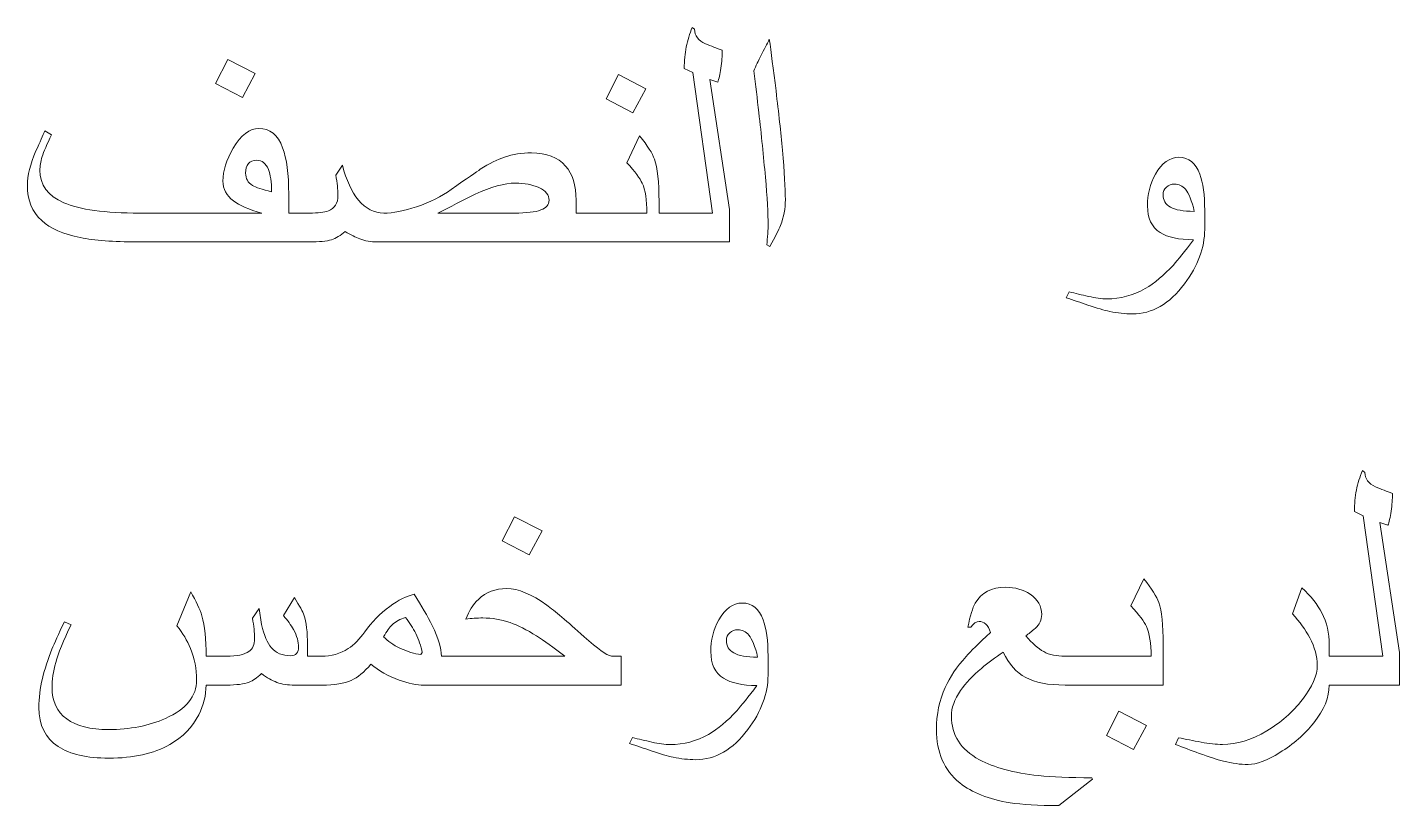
# Model space of a CAD drawing. Header units: millimetres. Extents: x -861 to 465, y -411 to 387.
# Drawn here: x -655.5 to -534.3, y 127.3 to 196.1 of the extents above; entities that cross this region are included whole.
import ezdxf

# ---------------------------------------------------------------- set-up
doc = ezdxf.new("R2010")
doc.units = ezdxf.units.MM
doc.header["$MEASUREMENT"] = 0
doc.layers.add('Layer 1', color=7, linetype='Continuous')

msp = doc.modelspace()

# ---------------------------------------------------------------- linework, layer by layer
at = {"layer": 'Layer 1', "color": 250, "lineweight": 9}
for points, knots in [([(-633.4914, 177.1135), (-633.4914, 177.1135), (-645.8979, 177.1135), (-645.8979, 177.1135), (-645.8979, 177.1135), (-647.9596, 177.1135), (-649.6215, 177.2405), (-650.8809, 177.4938), (-650.8809, 177.4938), (-652.3844, 177.7945), (-653.5211, 178.2988), (-654.293, 179.0044), (-654.293, 179.0044), (-655.1308, 179.7654), (-655.5496, 180.7986), (-655.5496, 182.1077), (-655.5496, 182.1077), (-655.5495, 182.9785), (-655.3016, 183.994), (-654.8056, 185.1557), (-654.8056, 185.1557), (-654.4418, 185.9455), (-654.1745, 186.5351), (-654.0009, 186.9253), (-654.0009, 186.9253), (-654.0009, 186.9253), (-653.411, 186.5893), (-653.411, 186.5893), (-653.411, 186.5893), (-653.834, 185.7399), (-654.1138, 185.0925), (-654.2489, 184.6488), (-654.2489, 184.6488), (-654.3854, 184.204), (-654.4528, 183.8011), (-654.4528, 183.4415), (-654.4528, 183.4415), (-654.4527, 182.1522), (-653.7515, 181.1979), (-652.3471, 180.5806), (-652.3471, 180.5806), (-650.9402, 179.9662), (-648.7022, 179.6601), (-645.6334, 179.6601), (-645.6334, 179.6601), (-645.6334, 179.6601), (-634.8351, 179.6606), (-634.8351, 179.6606), (-634.8351, 179.6606), (-635.9788, 179.9718), (-636.8181, 180.334), (-637.354, 180.746), (-637.354, 180.746), (-637.9713, 181.2124), (-638.28, 181.7934), (-638.28, 182.488), (-638.28, 182.488), (-638.28, 183.3952), (-637.977, 184.3676), (-637.3706, 185.4037), (-637.3706, 185.4037), (-636.6872, 186.5647), (-635.9306, 187.1458), (-635.0998, 187.1458), (-635.0998, 187.1458), (-634.1334, 187.1465), (-633.435, 186.5739), (-633.005, 185.4313), (-633.005, 185.4313), (-632.6455, 184.4755), (-632.4649, 183.1135), (-632.4649, 181.3467), (-632.4649, 181.3467), (-632.4649, 181.3467), (-632.4649, 179.6606), (-632.4649, 179.6606), (-632.4649, 179.6606), (-632.4649, 179.6606), (-630.6636, 179.6606), (-630.6636, 179.6606), (-630.6636, 179.6606), (-629.874, 179.6606), (-629.3079, 179.7276), (-628.966, 179.864), (-628.966, 179.864), (-628.4009, 180.0877), (-628.1172, 180.5379), (-628.1172, 181.2145), (-628.1172, 181.2145), (-628.1172, 181.4974), (-628.1338, 181.7825), (-628.1666, 182.0689), (-628.1666, 182.0689), (-628.1998, 182.3586), (-628.2523, 182.6754), (-628.3211, 183.0172), (-628.3211, 183.0172), (-628.3211, 183.0172), (-627.7203, 183.8937), (-627.7203, 183.8937), (-627.7203, 183.8937), (-627.3785, 182.5665), (-626.91, 181.5412), (-626.3145, 180.8176), (-626.3145, 180.8176), (-625.6795, 180.0464), (-624.9309, 179.6601), (-624.0712, 179.6601), (-624.0712, 179.6601), (-623.2527, 179.6606), (-622.2908, 179.8451), (-621.1883, 180.2168), (-621.1883, 180.2168), (-619.9949, 180.6171), (-618.9669, 181.1263), (-618.1072, 181.7436), (-618.1072, 181.7436), (-616.7111, 182.7396), (-615.8568, 183.334), (-615.5439, 183.5297), (-615.5439, 183.5297), (-614.7543, 184.0374), (-614.0379, 184.3965), (-613.3941, 184.6099), (-613.3941, 184.6099), (-612.6707, 184.8557), (-611.8782, 184.9793), (-611.0184, 184.9793), (-611.0184, 184.9793), (-609.6926, 184.9795), (-608.6908, 184.5934), (-608.0142, 183.8218), (-608.0142, 183.8218), (-607.3901, 183.1087), (-607.0772, 182.1077), (-607.0772, 180.8176), (-607.0772, 180.8176), (-607.0772, 180.8176), (-607.0772, 179.6606), (-607.0772, 179.6606), (-607.0772, 179.6606), (-607.0772, 179.6606), (-600.8238, 179.6606), (-600.8238, 179.6606), (-600.8238, 179.6606), (-600.8238, 180.8139), (-600.9615, 181.6943), (-601.237, 182.3003), (-601.237, 182.3003), (-601.4217, 182.7197), (-601.8794, 183.3231), (-602.6096, 184.1139), (-602.6096, 184.1139), (-602.6096, 184.1139), (-601.4687, 186.5012), (-601.4687, 186.5012), (-601.4687, 186.5012), (-600.7671, 185.6106), (-600.3275, 184.9186), (-600.1511, 184.4226), (-600.1511, 184.4226), (-599.8864, 183.6691), (-599.7543, 182.4231), (-599.7543, 180.6853), (-599.7543, 180.6853), (-599.7543, 180.6853), (-599.7543, 179.6606), (-599.7543, 179.6606), (-599.7543, 179.6606), (-599.7543, 179.6606), (-595.0263, 179.6606), (-595.0263, 179.6606), (-595.0263, 179.6606), (-595.0263, 179.6606), (-596.768, 192.0852), (-596.768, 192.0852), (-596.768, 192.0852), (-596.768, 192.0852), (-597.5288, 192.4487), (-597.5288, 192.4487), (-597.5288, 192.4487), (-597.5288, 193.1242), (-597.4711, 193.7561), (-597.3525, 194.3445), (-597.3525, 194.3445), (-597.2353, 194.9363), (-597.059, 195.5105), (-596.8234, 196.07), (-596.8234, 196.07), (-596.8234, 196.07), (-596.608, 195.9103), (-596.608, 195.9103), (-596.608, 195.9103), (-596.608, 195.3396), (-596.2914, 194.9136), (-595.6546, 194.6313), (-595.6546, 194.6313), (-595.1666, 194.4363), (-594.6721, 194.2412), (-594.1719, 194.0467), (-594.1719, 194.0467), (-594.1718, 193.5584), (-594.2132, 193.034), (-594.2933, 192.4759), (-594.2933, 192.4759), (-594.3704, 191.9209), (-594.4626, 191.5071), (-594.5688, 191.2359), (-594.5688, 191.2359), (-594.5688, 191.2359), (-595.2743, 191.4676), (-595.2743, 191.4676), (-595.2743, 191.4676), (-595.2743, 191.4676), (-593.5435, 179.9861), (-593.5435, 179.9861), (-593.5435, 179.9861), (-593.5435, 179.9861), (-593.5435, 177.1135), (-593.5435, 177.1135), (-593.5435, 177.1135), (-593.5435, 177.1135), (-599.7542, 177.1135), (-599.7542, 177.1135), (-599.7542, 177.1135), (-599.7542, 177.1135), (-600.7808, 177.1135), (-600.7808, 177.1135), (-600.7808, 177.1135), (-600.7808, 177.1135), (-607.0772, 177.1135), (-607.0772, 177.1135), (-607.0772, 177.1135), (-607.0772, 177.1135), (-608.1051, 177.1135), (-608.1051, 177.1135), (-608.1051, 177.1135), (-608.1051, 177.1135), (-624.6885, 177.1135), (-624.6885, 177.1135), (-624.6885, 177.1135), (-625.2149, 177.1135), (-625.7166, 177.2017), (-626.1935, 177.378), (-626.1935, 177.378), (-626.5572, 177.5135), (-626.9845, 177.7322), (-627.4723, 178.0342), (-627.4723, 178.0342), (-627.8801, 177.6818), (-628.2908, 177.4387), (-628.7014, 177.3064), (-628.7014, 177.3064), (-629.1135, 177.177), (-629.7679, 177.1135), (-630.6636, 177.1135), (-630.6636, 177.1135), (-630.6636, 177.1135), (-632.4649, 177.1135), (-632.4649, 177.1135), (-632.4649, 177.1135), (-632.4649, 177.1135), (-633.4914, 177.1135), (-633.4914, 177.1135)], [0, 0, 0, 0, 0.01492537, 0.01492537, 0.01492537, 0.01492537, 0.02985075, 0.02985075, 0.02985075, 0.02985075, 0.04477612, 0.04477612, 0.04477612, 0.04477612, 0.05970149, 0.05970149, 0.05970149, 0.05970149, 0.07462687, 0.07462687, 0.07462687, 0.07462687, 0.08955224, 0.08955224, 0.08955224, 0.08955224, 0.10447761, 0.10447761, 0.10447761, 0.10447761, 0.11940299, 0.11940299, 0.11940299, 0.11940299, 0.13432836, 0.13432836, 0.13432836, 0.13432836, 0.14925373, 0.14925373, 0.14925373, 0.14925373, 0.1641791, 0.1641791, 0.1641791, 0.1641791, 0.17910448, 0.17910448, 0.17910448, 0.17910448, 0.19402985, 0.19402985, 0.19402985, 0.19402985, 0.20895522, 0.20895522, 0.20895522, 0.20895522, 0.2238806, 0.2238806, 0.2238806, 0.2238806, 0.23880597, 0.23880597, 0.23880597, 0.23880597, 0.25373134, 0.25373134, 0.25373134, 0.25373134, 0.26865672, 0.26865672, 0.26865672, 0.26865672, 0.28358209, 0.28358209, 0.28358209, 0.28358209, 0.29850746, 0.29850746, 0.29850746, 0.29850746, 0.31343284, 0.31343284, 0.31343284, 0.31343284, 0.32835821, 0.32835821, 0.32835821, 0.32835821, 0.34328358, 0.34328358, 0.34328358, 0.34328358, 0.35820896, 0.35820896, 0.35820896, 0.35820896, 0.37313433, 0.37313433, 0.37313433, 0.37313433, 0.3880597, 0.3880597, 0.3880597, 0.3880597, 0.40298507, 0.40298507, 0.40298507, 0.40298507, 0.41791045, 0.41791045, 0.41791045, 0.41791045, 0.43283582, 0.43283582, 0.43283582, 0.43283582, 0.44776119, 0.44776119, 0.44776119, 0.44776119, 0.46268657, 0.46268657, 0.46268657, 0.46268657, 0.47761194, 0.47761194, 0.47761194, 0.47761194, 0.49253731, 0.49253731, 0.49253731, 0.49253731, 0.50746269, 0.50746269, 0.50746269, 0.50746269, 0.52238806, 0.52238806, 0.52238806, 0.52238806, 0.53731343, 0.53731343, 0.53731343, 0.53731343, 0.55223881, 0.55223881, 0.55223881, 0.55223881, 0.56716418, 0.56716418, 0.56716418, 0.56716418, 0.58208955, 0.58208955, 0.58208955, 0.58208955, 0.59701493, 0.59701493, 0.59701493, 0.59701493, 0.6119403, 0.6119403, 0.6119403, 0.6119403, 0.62686567, 0.62686567, 0.62686567, 0.62686567, 0.64179104, 0.64179104, 0.64179104, 0.64179104, 0.65671642, 0.65671642, 0.65671642, 0.65671642, 0.67164179, 0.67164179, 0.67164179, 0.67164179, 0.68656716, 0.68656716, 0.68656716, 0.68656716, 0.70149254, 0.70149254, 0.70149254, 0.70149254, 0.71641791, 0.71641791, 0.71641791, 0.71641791, 0.73134328, 0.73134328, 0.73134328, 0.73134328, 0.74626866, 0.74626866, 0.74626866, 0.74626866, 0.76119403, 0.76119403, 0.76119403, 0.76119403, 0.7761194, 0.7761194, 0.7761194, 0.7761194, 0.79104478, 0.79104478, 0.79104478, 0.79104478, 0.80597015, 0.80597015, 0.80597015, 0.80597015, 0.82089552, 0.82089552, 0.82089552, 0.82089552, 0.8358209, 0.8358209, 0.8358209, 0.8358209, 0.85074627, 0.85074627, 0.85074627, 0.85074627, 0.86567164, 0.86567164, 0.86567164, 0.86567164, 0.88059701, 0.88059701, 0.88059701, 0.88059701, 0.89552239, 0.89552239, 0.89552239, 0.89552239, 0.91044776, 0.91044776, 0.91044776, 0.91044776, 0.92537313, 0.92537313, 0.92537313, 0.92537313, 0.94029851, 0.94029851, 0.94029851, 0.94029851, 0.95522388, 0.95522388, 0.95522388, 0.95522388, 0.97014925, 0.97014925, 0.97014925, 0.97014925, 1, 1, 1, 1]), ([(-588.5947, 180.8457), (-588.5947, 180.0662), (-588.737, 179.3088), (-589.0196, 178.5743), (-589.0196, 178.5743), (-589.167, 178.1842), (-589.4852, 177.5657), (-589.9731, 176.7166), (-589.9731, 176.7166), (-589.9731, 176.7166), (-590.232, 176.8658), (-590.232, 176.8658), (-590.232, 176.8658), (-590.203, 177.1484), (-590.177, 177.4747), (-590.1548, 177.8465), (-590.1548, 177.8465), (-590.13, 178.2176), (-590.1164, 178.4653), (-590.1164, 178.5909), (-590.1164, 178.5909), (-590.1163, 179.6082), (-590.1975, 181.0272), (-590.3587, 182.8461), (-590.3587, 182.8461), (-590.5213, 184.6684), (-590.7143, 186.5696), (-590.9376, 188.5512), (-590.9376, 188.5512), (-591.074, 189.7531), (-591.2244, 190.978), (-591.3896, 192.2279), (-591.3896, 192.2279), (-591.1954, 192.6583), (-590.975, 193.1207), (-590.7281, 193.6171), (-590.7281, 193.6171), (-590.4785, 194.1164), (-590.2405, 194.5873), (-590.0116, 195.0282), (-590.0116, 195.0282), (-589.8574, 193.9148), (-589.6616, 192.3905), (-589.4217, 190.4583), (-589.4217, 190.4583), (-589.1831, 188.5252), (-588.9959, 186.782), (-588.8594, 185.2274), (-588.8594, 185.2274), (-588.683, 183.2944), (-588.5948, 181.8333), (-588.5947, 180.8457)], [0, 0, 0, 0, 0.07142857, 0.07142857, 0.07142857, 0.07142857, 0.14285714, 0.14285714, 0.14285714, 0.14285714, 0.21428571, 0.21428571, 0.21428571, 0.21428571, 0.28571429, 0.28571429, 0.28571429, 0.28571429, 0.35714286, 0.35714286, 0.35714286, 0.35714286, 0.42857143, 0.42857143, 0.42857143, 0.42857143, 0.5, 0.5, 0.5, 0.5, 0.57142857, 0.57142857, 0.57142857, 0.57142857, 0.64285714, 0.64285714, 0.64285714, 0.64285714, 0.71428571, 0.71428571, 0.71428571, 0.71428571, 0.78571429, 0.78571429, 0.78571429, 0.78571429, 0.85714286, 0.85714286, 0.85714286, 0.85714286, 1, 1, 1, 1]), ([(-635.4193, 191.9971), (-635.4193, 191.9971), (-636.5659, 189.8746), (-636.5659, 189.8746), (-636.5659, 189.8746), (-636.5659, 189.8746), (-638.9362, 191.1041), (-638.9362, 191.1041), (-638.9362, 191.1041), (-638.9362, 191.1041), (-637.8504, 193.2425), (-637.8504, 193.2425), (-637.8504, 193.2425), (-637.8504, 193.2425), (-635.4193, 191.9971), (-635.4193, 191.9971)], [0, 0, 0, 0, 0.2, 0.2, 0.2, 0.2, 0.4, 0.4, 0.4, 0.4, 0.6, 0.6, 0.6, 0.6, 1, 1, 1, 1]), ([(-600.9119, 190.6517), (-600.9119, 190.6517), (-602.0585, 188.53), (-602.0585, 188.53), (-602.0585, 188.53), (-602.0585, 188.53), (-604.4284, 189.7587), (-604.4284, 189.7587), (-604.4284, 189.7587), (-604.4284, 189.7587), (-603.3426, 191.8979), (-603.3426, 191.8979), (-603.3426, 191.8979), (-603.3426, 191.8979), (-600.9119, 190.6517), (-600.9119, 190.6517)], [0, 0, 0, 0, 0.2, 0.2, 0.2, 0.2, 0.4, 0.4, 0.4, 0.4, 0.6, 0.6, 0.6, 0.6, 1, 1, 1, 1]), ([(-633.986, 181.5513), (-633.986, 182.3998), (-634.0799, 183.0528), (-634.2672, 183.5132), (-634.2672, 183.5132), (-634.4919, 184.0604), (-634.8338, 184.3344), (-635.2927, 184.3344), (-635.2927, 184.3344), (-635.6232, 184.335), (-635.8699, 184.2325), (-636.0311, 184.0314), (-636.0311, 184.0314), (-636.1937, 183.8334), (-636.2738, 183.5531), (-636.2738, 183.1936), (-636.2738, 183.1936), (-636.2738, 182.7118), (-636.0738, 182.35), (-635.673, 182.1077), (-635.673, 182.1077), (-635.3794, 181.9315), (-634.8172, 181.7451), (-633.986, 181.5513)], [0, 0, 0, 0, 0.14285714, 0.14285714, 0.14285714, 0.14285714, 0.28571429, 0.28571429, 0.28571429, 0.28571429, 0.42857143, 0.42857143, 0.42857143, 0.42857143, 0.57142857, 0.57142857, 0.57142857, 0.57142857, 0.71428571, 0.71428571, 0.71428571, 0.71428571, 1, 1, 1, 1]), ([(-551.5506, 178.2176), (-551.5506, 176.6086), (-552.1458, 175.0053), (-553.3365, 173.4107), (-553.3365, 173.4107), (-554.6678, 171.6366), (-556.2014, 170.7483), (-557.9391, 170.7483), (-557.9391, 170.7483), (-558.5824, 170.7484), (-559.2455, 170.8227), (-559.9292, 170.9688), (-559.9292, 170.9688), (-560.4293, 171.077), (-561.0796, 171.2609), (-561.8804, 171.5255), (-561.8804, 171.5255), (-562.5129, 171.7509), (-563.1469, 171.9693), (-563.7822, 172.1816), (-563.7822, 172.1816), (-563.7822, 172.1816), (-563.5338, 172.6947), (-563.5338, 172.6947), (-563.5338, 172.6947), (-562.9869, 172.57), (-562.4138, 172.4378), (-561.8141, 172.2973), (-561.8141, 172.2973), (-561.2117, 172.1541), (-560.6718, 172.0825), (-560.1937, 172.0825), (-560.1937, 172.0825), (-559.0031, 172.0827), (-557.8756, 172.3841), (-556.8092, 172.9863), (-556.8092, 172.9863), (-555.9793, 173.4678), (-555.1487, 174.1617), (-554.3175, 175.0699), (-554.3175, 175.0699), (-553.8987, 175.5291), (-553.3033, 176.2742), (-552.5318, 177.3078), (-552.5318, 177.3078), (-553.8519, 177.3079), (-554.8386, 177.5188), (-555.4919, 177.9417), (-555.4919, 177.9417), (-556.2345, 178.4192), (-556.6053, 179.2054), (-556.6053, 180.3008), (-556.6053, 180.3008), (-556.6052, 181.3045), (-556.371, 182.2357), (-555.8997, 183.0955), (-555.8997, 183.0955), (-555.3525, 184.0913), (-554.6594, 184.5895), (-553.8215, 184.5895), (-553.8215, 184.5895), (-552.9726, 184.5898), (-552.3635, 184.096), (-551.9917, 183.1121), (-551.9917, 183.1121), (-551.698, 182.3411), (-551.5507, 181.2657), (-551.5507, 179.8877), (-551.5507, 179.8877), (-551.5507, 179.8877), (-551.5506, 178.2176), (-551.5506, 178.2176)], [0, 0, 0, 0, 0.05263158, 0.05263158, 0.05263158, 0.05263158, 0.10526316, 0.10526316, 0.10526316, 0.10526316, 0.15789474, 0.15789474, 0.15789474, 0.15789474, 0.21052632, 0.21052632, 0.21052632, 0.21052632, 0.26315789, 0.26315789, 0.26315789, 0.26315789, 0.31578947, 0.31578947, 0.31578947, 0.31578947, 0.36842105, 0.36842105, 0.36842105, 0.36842105, 0.42105263, 0.42105263, 0.42105263, 0.42105263, 0.47368421, 0.47368421, 0.47368421, 0.47368421, 0.52631579, 0.52631579, 0.52631579, 0.52631579, 0.57894737, 0.57894737, 0.57894737, 0.57894737, 0.63157895, 0.63157895, 0.63157895, 0.63157895, 0.68421053, 0.68421053, 0.68421053, 0.68421053, 0.73684211, 0.73684211, 0.73684211, 0.73684211, 0.78947368, 0.78947368, 0.78947368, 0.78947368, 0.84210526, 0.84210526, 0.84210526, 0.84210526, 0.89473684, 0.89473684, 0.89473684, 0.89473684, 1, 1, 1, 1]), ([(-609.464, 180.7901), (-609.464, 181.2672), (-609.7643, 181.6403), (-610.3626, 181.9091), (-610.3626, 181.9091), (-610.9576, 182.1768), (-611.651, 182.3116), (-612.4405, 182.3116), (-612.4405, 182.3116), (-613.419, 182.3117), (-614.5998, 181.9835), (-615.9849, 181.3302), (-615.9849, 181.3302), (-617.0872, 180.775), (-618.1869, 180.2182), (-619.2812, 179.6601), (-619.2812, 179.6601), (-619.2812, 179.6601), (-612.5287, 179.6606), (-612.5287, 179.6606), (-612.5287, 179.6606), (-611.4636, 179.6606), (-610.6865, 179.7512), (-610.1972, 179.9356), (-610.1972, 179.9356), (-609.7093, 180.1234), (-609.4641, 180.4069), (-609.464, 180.7901)], [0, 0, 0, 0, 0.125, 0.125, 0.125, 0.125, 0.25, 0.25, 0.25, 0.25, 0.375, 0.375, 0.375, 0.375, 0.5, 0.5, 0.5, 0.5, 0.625, 0.625, 0.625, 0.625, 0.75, 0.75, 0.75, 0.75, 1, 1, 1, 1]), ([(-552.4709, 179.8162), (-552.6886, 180.7536), (-552.948, 181.4007), (-553.2483, 181.7617), (-553.2483, 181.7617), (-553.5127, 182.0736), (-553.8367, 182.2302), (-554.2184, 182.2302), (-554.2184, 182.2302), (-554.4914, 182.2308), (-554.7282, 182.1391), (-554.9296, 181.9603), (-554.9296, 181.9603), (-555.1278, 181.7799), (-555.2273, 181.5535), (-555.2273, 181.2822), (-555.2273, 181.2822), (-555.2272, 180.8004), (-555.0122, 180.4345), (-554.5821, 180.1851), (-554.5821, 180.1851), (-554.1523, 179.9392), (-553.4493, 179.8157), (-552.4709, 179.8162)], [0, 0, 0, 0, 0.14285714, 0.14285714, 0.14285714, 0.14285714, 0.28571429, 0.28571429, 0.28571429, 0.28571429, 0.42857143, 0.42857143, 0.42857143, 0.42857143, 0.57142857, 0.57142857, 0.57142857, 0.57142857, 0.71428571, 0.71428571, 0.71428571, 0.71428571, 1, 1, 1, 1]), ([(-540.551, 137.9477), (-540.551, 136.8706), (-541.0086, 135.7563), (-541.9237, 134.6072), (-541.9237, 134.6072), (-542.7255, 133.5908), (-543.7233, 132.7149), (-544.9167, 131.9833), (-544.9167, 131.9833), (-546.0493, 131.2826), (-546.9812, 130.9306), (-547.7114, 130.9306), (-547.7114, 130.9306), (-548.3879, 130.931), (-549.1155, 131.0283), (-549.8941, 131.2227), (-549.8941, 131.2227), (-550.4895, 131.3707), (-551.2032, 131.6002), (-552.0329, 131.9116), (-552.0329, 131.9116), (-552.7384, 132.174), (-553.437, 132.4352), (-554.1274, 132.6997), (-554.1274, 132.6997), (-554.1274, 132.6997), (-553.8793, 133.29), (-553.8793, 133.29), (-553.8793, 133.29), (-553.2373, 133.1622), (-552.5663, 133.0307), (-551.8675, 132.8984), (-551.8675, 132.8984), (-551.1704, 132.7661), (-550.5379, 132.6997), (-549.9713, 132.6997), (-549.9713, 132.6997), (-548.7185, 132.7002), (-547.4137, 133.1009), (-546.0576, 133.9017), (-546.0576, 133.9017), (-544.8269, 134.6362), (-543.7783, 135.5622), (-542.9101, 136.6798), (-542.9101, 136.6798), (-542.0393, 137.7961), (-541.6038, 138.8046), (-541.6038, 139.706), (-541.6038, 139.706), (-541.6037, 140.4782), (-541.8285, 141.2878), (-542.2765, 142.1365), (-542.2765, 142.1365), (-542.6402, 142.8206), (-543.15, 143.523), (-543.8033, 144.248), (-543.8033, 144.248), (-543.8033, 144.248), (-542.9654, 146.5464), (-542.9654, 146.5464), (-542.9654, 146.5464), (-542.1645, 145.8043), (-541.5748, 145.0607), (-541.196, 144.3195), (-541.196, 144.3195), (-540.7659, 143.4778), (-540.5511, 142.5406), (-540.5511, 141.5083), (-540.5511, 141.5083), (-540.5511, 141.5083), (-540.5511, 140.4941), (-540.5511, 140.4941), (-540.5511, 140.4941), (-540.5511, 140.4941), (-535.8203, 140.4941), (-535.8203, 140.4941), (-535.8203, 140.4941), (-535.8203, 140.4941), (-537.5619, 152.9186), (-537.5619, 152.9186), (-537.5619, 152.9186), (-537.5619, 152.9186), (-538.3229, 153.2822), (-538.3229, 153.2822), (-538.3229, 153.2822), (-538.3229, 153.9577), (-538.2651, 154.59), (-538.1466, 155.1784), (-538.1466, 155.1784), (-538.0293, 155.7698), (-537.853, 156.3444), (-537.6174, 156.9039), (-537.6174, 156.9039), (-537.6174, 156.9039), (-537.402, 156.7445), (-537.402, 156.7445), (-537.402, 156.7445), (-537.402, 156.1738), (-537.0854, 155.7475), (-536.4486, 155.4653), (-536.4486, 155.4653), (-535.9606, 155.2697), (-535.4661, 155.0751), (-534.9659, 154.8807), (-534.9659, 154.8807), (-534.9658, 154.3918), (-535.0072, 153.8679), (-535.0873, 153.3098), (-535.0873, 153.3098), (-535.164, 152.7551), (-535.2566, 152.341), (-535.3628, 152.0697), (-535.3628, 152.0697), (-535.3628, 152.0697), (-536.0683, 152.3019), (-536.0683, 152.3019), (-536.0683, 152.3019), (-536.0683, 152.3019), (-534.3375, 140.8195), (-534.3375, 140.8195), (-534.3375, 140.8195), (-534.3375, 140.8195), (-534.3375, 137.9477), (-534.3375, 137.9477), (-534.3375, 137.9477), (-534.3375, 137.9477), (-540.551, 137.9477), (-540.551, 137.9477)], [0, 0, 0, 0, 0.03030303, 0.03030303, 0.03030303, 0.03030303, 0.06060606, 0.06060606, 0.06060606, 0.06060606, 0.09090909, 0.09090909, 0.09090909, 0.09090909, 0.12121212, 0.12121212, 0.12121212, 0.12121212, 0.15151515, 0.15151515, 0.15151515, 0.15151515, 0.18181818, 0.18181818, 0.18181818, 0.18181818, 0.21212121, 0.21212121, 0.21212121, 0.21212121, 0.24242424, 0.24242424, 0.24242424, 0.24242424, 0.27272727, 0.27272727, 0.27272727, 0.27272727, 0.3030303, 0.3030303, 0.3030303, 0.3030303, 0.33333333, 0.33333333, 0.33333333, 0.33333333, 0.36363636, 0.36363636, 0.36363636, 0.36363636, 0.39393939, 0.39393939, 0.39393939, 0.39393939, 0.42424242, 0.42424242, 0.42424242, 0.42424242, 0.45454545, 0.45454545, 0.45454545, 0.45454545, 0.48484848, 0.48484848, 0.48484848, 0.48484848, 0.51515152, 0.51515152, 0.51515152, 0.51515152, 0.54545455, 0.54545455, 0.54545455, 0.54545455, 0.57575758, 0.57575758, 0.57575758, 0.57575758, 0.60606061, 0.60606061, 0.60606061, 0.60606061, 0.63636364, 0.63636364, 0.63636364, 0.63636364, 0.66666667, 0.66666667, 0.66666667, 0.66666667, 0.6969697, 0.6969697, 0.6969697, 0.6969697, 0.72727273, 0.72727273, 0.72727273, 0.72727273, 0.75757576, 0.75757576, 0.75757576, 0.75757576, 0.78787879, 0.78787879, 0.78787879, 0.78787879, 0.81818182, 0.81818182, 0.81818182, 0.81818182, 0.84848485, 0.84848485, 0.84848485, 0.84848485, 0.87878788, 0.87878788, 0.87878788, 0.87878788, 0.90909091, 0.90909091, 0.90909091, 0.90909091, 0.93939394, 0.93939394, 0.93939394, 0.93939394, 1, 1, 1, 1]), ([(-610.0922, 151.5851), (-610.0922, 151.5851), (-611.2388, 149.4627), (-611.2388, 149.4627), (-611.2388, 149.4627), (-611.2388, 149.4627), (-613.6091, 150.6914), (-613.6091, 150.6914), (-613.6091, 150.6914), (-613.6091, 150.6914), (-612.5233, 152.8305), (-612.5233, 152.8305), (-612.5233, 152.8305), (-612.5233, 152.8305), (-610.0922, 151.5851), (-610.0922, 151.5851)], [0, 0, 0, 0, 0.2, 0.2, 0.2, 0.2, 0.4, 0.4, 0.4, 0.4, 0.6, 0.6, 0.6, 0.6, 1, 1, 1, 1]), ([(-561.4683, 129.6411), (-561.4683, 129.6411), (-564.4228, 127.2988), (-564.4228, 127.2988), (-564.4228, 127.2988), (-566.2502, 127.2988), (-567.6861, 127.3806), (-568.7334, 127.546), (-568.7334, 127.546), (-570.6268, 127.848), (-572.1109, 128.4336), (-573.1873, 129.3043), (-573.1873, 129.3043), (-574.5622, 130.4261), (-575.2485, 131.9971), (-575.2485, 134.0174), (-575.2485, 134.0174), (-575.2484, 135.3585), (-574.9924, 136.5997), (-574.477, 137.7434), (-574.477, 137.7434), (-574.0663, 138.651), (-573.4504, 139.5627), (-572.6306, 140.4775), (-572.6306, 140.4775), (-572.2375, 140.9187), (-571.5197, 141.6268), (-570.4751, 142.6054), (-570.4751, 142.6054), (-570.5742, 142.9364), (-570.715, 143.1787), (-570.8942, 143.3328), (-570.8942, 143.3328), (-571.0745, 143.4905), (-571.2674, 143.5699), (-571.4728, 143.5699), (-571.4728, 143.5699), (-571.7263, 143.5706), (-571.9744, 143.3992), (-572.2171, 143.0574), (-572.2171, 143.0574), (-572.2171, 143.0574), (-572.4703, 143.0579), (-572.4703, 143.0579), (-572.4703, 143.0579), (-572.2651, 144.0826), (-572.0503, 144.7909), (-571.8255, 145.1849), (-571.8255, 145.1849), (-571.2787, 146.1226), (-570.3802, 146.5904), (-569.1303, 146.5904), (-569.1303, 146.5904), (-568.2896, 146.5909), (-567.5647, 146.3837), (-566.9583, 145.973), (-566.9583, 145.973), (-566.2858, 145.5137), (-565.9497, 144.9175), (-565.9497, 144.1873), (-565.9497, 144.1873), (-565.9496, 143.7096), (-566.1356, 143.3025), (-566.5064, 142.9692), (-566.5064, 142.9692), (-566.8481, 142.6967), (-567.1265, 142.4732), (-567.3389, 142.2968), (-567.3389, 142.2968), (-566.7916, 141.6426), (-566.2679, 141.1778), (-565.7676, 140.9019), (-565.7676, 140.9019), (-565.2648, 140.6298), (-564.6363, 140.4941), (-563.8828, 140.4941), (-563.8828, 140.4941), (-563.8828, 140.4941), (-563.5626, 140.4941), (-563.5626, 140.4941), (-563.5626, 140.4941), (-563.5626, 140.4941), (-562.5375, 140.4941), (-562.5375, 140.4941), (-562.5375, 140.4941), (-562.5375, 140.4941), (-556.2813, 140.4941), (-556.2813, 140.4941), (-556.2813, 140.4941), (-556.2813, 141.6482), (-556.419, 142.5282), (-556.6949, 143.1346), (-556.6949, 143.1346), (-556.8792, 143.554), (-557.337, 144.1569), (-558.0672, 144.9479), (-558.0672, 144.9479), (-558.0672, 144.9479), (-556.9263, 147.3354), (-556.9263, 147.3354), (-556.9263, 147.3354), (-556.225, 146.4448), (-555.7854, 145.7526), (-555.6091, 145.2566), (-555.6091, 145.2566), (-555.3443, 144.5033), (-555.2122, 143.257), (-555.2122, 141.5192), (-555.2122, 141.5192), (-555.2122, 141.5192), (-555.2122, 137.9477), (-555.2122, 137.9477), (-555.2122, 137.9477), (-555.2122, 137.9477), (-562.5375, 137.9477), (-562.5375, 137.9477), (-562.5375, 137.9477), (-562.5375, 137.9477), (-563.5626, 137.9477), (-563.5626, 137.9477), (-563.5626, 137.9477), (-563.5626, 137.9477), (-563.8827, 137.9477), (-563.8827, 137.9477), (-563.8827, 137.9477), (-565.3791, 137.9477), (-566.5395, 138.1707), (-567.3664, 138.6201), (-567.3664, 138.6201), (-568.1904, 139.0685), (-568.8492, 139.8107), (-569.3452, 140.8468), (-569.3452, 140.8468), (-570.0591, 140.3869), (-570.7041, 139.9126), (-571.2798, 139.4248), (-571.2798, 139.4248), (-572.0625, 138.7597), (-572.6733, 138.1099), (-573.11, 137.4788), (-573.11, 137.4788), (-573.6585, 136.6857), (-573.9313, 135.9217), (-573.9313, 135.1914), (-573.9313, 135.1914), (-573.9312, 133.5424), (-573.1072, 132.2631), (-571.4562, 131.355), (-571.4562, 131.355), (-570.1886, 130.6611), (-568.4452, 130.1919), (-566.2252, 129.9495), (-566.2252, 129.9495), (-565.0539, 129.8213), (-563.4859, 129.7565), (-561.5234, 129.7565), (-561.5234, 129.7565), (-561.5234, 129.7565), (-561.4683, 129.6411), (-561.4683, 129.6411)], [0, 0, 0, 0, 0.02439024, 0.02439024, 0.02439024, 0.02439024, 0.04878049, 0.04878049, 0.04878049, 0.04878049, 0.07317073, 0.07317073, 0.07317073, 0.07317073, 0.09756098, 0.09756098, 0.09756098, 0.09756098, 0.12195122, 0.12195122, 0.12195122, 0.12195122, 0.14634146, 0.14634146, 0.14634146, 0.14634146, 0.17073171, 0.17073171, 0.17073171, 0.17073171, 0.19512195, 0.19512195, 0.19512195, 0.19512195, 0.2195122, 0.2195122, 0.2195122, 0.2195122, 0.24390244, 0.24390244, 0.24390244, 0.24390244, 0.26829268, 0.26829268, 0.26829268, 0.26829268, 0.29268293, 0.29268293, 0.29268293, 0.29268293, 0.31707317, 0.31707317, 0.31707317, 0.31707317, 0.34146341, 0.34146341, 0.34146341, 0.34146341, 0.36585366, 0.36585366, 0.36585366, 0.36585366, 0.3902439, 0.3902439, 0.3902439, 0.3902439, 0.41463415, 0.41463415, 0.41463415, 0.41463415, 0.43902439, 0.43902439, 0.43902439, 0.43902439, 0.46341463, 0.46341463, 0.46341463, 0.46341463, 0.48780488, 0.48780488, 0.48780488, 0.48780488, 0.51219512, 0.51219512, 0.51219512, 0.51219512, 0.53658537, 0.53658537, 0.53658537, 0.53658537, 0.56097561, 0.56097561, 0.56097561, 0.56097561, 0.58536585, 0.58536585, 0.58536585, 0.58536585, 0.6097561, 0.6097561, 0.6097561, 0.6097561, 0.63414634, 0.63414634, 0.63414634, 0.63414634, 0.65853659, 0.65853659, 0.65853659, 0.65853659, 0.68292683, 0.68292683, 0.68292683, 0.68292683, 0.70731707, 0.70731707, 0.70731707, 0.70731707, 0.73170732, 0.73170732, 0.73170732, 0.73170732, 0.75609756, 0.75609756, 0.75609756, 0.75609756, 0.7804878, 0.7804878, 0.7804878, 0.7804878, 0.80487805, 0.80487805, 0.80487805, 0.80487805, 0.82926829, 0.82926829, 0.82926829, 0.82926829, 0.85365854, 0.85365854, 0.85365854, 0.85365854, 0.87804878, 0.87804878, 0.87804878, 0.87804878, 0.90243902, 0.90243902, 0.90243902, 0.90243902, 0.92682927, 0.92682927, 0.92682927, 0.92682927, 0.95121951, 0.95121951, 0.95121951, 0.95121951, 1, 1, 1, 1]), ([(-631.8295, 137.9477), (-631.8295, 137.9477), (-631.9617, 137.9477), (-631.9617, 137.9477), (-631.9617, 137.9477), (-632.5459, 137.9477), (-633.0614, 138.026), (-633.5052, 138.1844), (-633.5052, 138.1844), (-633.9504, 138.3462), (-634.4023, 138.6036), (-634.8613, 138.9563), (-634.8613, 138.9563), (-635.2733, 138.5843), (-635.6385, 138.3362), (-635.9581, 138.2119), (-635.9581, 138.2119), (-636.4184, 138.0358), (-637.087, 137.9473), (-637.9647, 137.9473), (-637.9647, 137.9473), (-637.9647, 137.9473), (-639.767, 137.9477), (-639.767, 137.9477), (-639.767, 137.9477), (-639.767, 137.0468), (-639.9822, 136.1725), (-640.4119, 135.3238), (-640.4119, 135.3238), (-640.9714, 134.2219), (-641.8216, 133.3474), (-642.9642, 132.6997), (-642.9642, 132.6997), (-644.3972, 131.893), (-646.1943, 131.4873), (-648.355, 131.4873), (-648.355, 131.4873), (-650.3062, 131.4874), (-651.8003, 131.8291), (-652.8364, 132.5124), (-652.8364, 132.5124), (-653.9691, 133.2622), (-654.5343, 134.4142), (-654.5343, 135.9686), (-654.5343, 135.9686), (-654.5342, 136.8071), (-654.4334, 137.6552), (-654.2309, 138.5153), (-654.2309, 138.5153), (-654.0255, 139.3757), (-653.7458, 140.2404), (-653.3931, 141.1114), (-653.3931, 141.1114), (-653.1768, 141.6371), (-652.806, 142.4467), (-652.2797, 143.5424), (-652.2797, 143.5424), (-652.2797, 143.5424), (-651.6955, 143.2785), (-651.6955, 143.2785), (-651.6955, 143.2785), (-652.3788, 141.8696), (-652.8307, 140.7601), (-653.0512, 139.9483), (-653.0512, 139.9483), (-653.2692, 139.1399), (-653.3765, 138.3997), (-653.3765, 137.7269), (-653.3765, 137.7269), (-653.3764, 136.515), (-652.9454, 135.5912), (-652.0811, 134.96), (-652.0811, 134.96), (-651.2185, 134.3314), (-649.9852, 134.0174), (-648.3826, 134.0174), (-648.3826, 134.0174), (-646.5086, 134.0179), (-644.8329, 134.3451), (-643.3555, 135.0041), (-643.3555, 135.0041), (-641.5228, 135.8117), (-640.6049, 136.9444), (-640.6049, 138.3997), (-640.6049, 138.3997), (-640.6048, 139.3765), (-640.7855, 140.3039), (-641.145, 141.183), (-641.145, 141.183), (-641.4289, 141.8784), (-641.8286, 142.5419), (-642.3469, 143.1787), (-642.3469, 143.1787), (-642.3469, 143.1787), (-641.1287, 146.1773), (-641.1287, 146.1773), (-641.1287, 146.1773), (-640.6436, 145.3756), (-640.3128, 144.6681), (-640.1364, 144.055), (-640.1364, 144.055), (-639.8911, 143.1841), (-639.767, 141.9961), (-639.767, 140.4941), (-639.767, 140.4941), (-639.767, 140.4941), (-637.9647, 140.4941), (-637.9647, 140.4941), (-637.9647, 140.4941), (-637.0386, 140.4941), (-636.3814, 140.6349), (-635.9912, 140.9184), (-635.9912, 140.9184), (-635.6494, 141.164), (-635.4786, 141.5414), (-635.4786, 142.0484), (-635.4786, 142.0484), (-635.4786, 142.3316), (-635.4952, 142.6164), (-635.5284, 142.9028), (-635.5284, 142.9028), (-635.5612, 143.1928), (-635.6138, 143.5092), (-635.6826, 143.8511), (-635.6826, 143.8511), (-635.6826, 143.8511), (-635.0927, 144.7279), (-635.0927, 144.7279), (-635.0927, 144.7279), (-635.0927, 144.7279), (-634.8612, 143.3055), (-634.8612, 143.3055), (-634.8612, 143.3055), (-634.645, 142.3491), (-634.3568, 141.6628), (-633.9959, 141.2437), (-633.9959, 141.2437), (-633.5962, 140.7727), (-633.03, 140.5381), (-632.298, 140.5381), (-632.298, 140.5381), (-632.0746, 140.5385), (-631.9011, 140.607), (-631.7801, 140.7477), (-631.7801, 140.7477), (-631.6559, 140.8909), (-631.5925, 141.0701), (-631.5925, 141.2878), (-631.5925, 141.2878), (-631.5924, 141.776), (-631.7456, 142.2978), (-632.05, 142.8534), (-632.05, 142.8534), (-632.2747, 143.2643), (-632.5725, 143.6747), (-632.9429, 144.0825), (-632.9429, 144.0825), (-632.9429, 144.0825), (-631.9617, 145.6812), (-631.9617, 145.6812), (-631.9617, 145.6812), (-631.5028, 144.928), (-631.2231, 144.4145), (-631.124, 144.1432), (-631.124, 144.1432), (-630.9119, 143.5262), (-630.8043, 142.6329), (-630.8043, 141.4641), (-630.8043, 141.4641), (-630.8043, 141.4641), (-630.8043, 140.4941), (-630.8043, 140.4941), (-630.8043, 140.4941), (-630.8043, 140.4941), (-629.5861, 140.4941), (-629.5861, 140.4941), (-629.5861, 140.4941), (-628.7014, 140.4941), (-627.9105, 140.7174), (-627.2159, 141.1665), (-627.2159, 141.1665), (-626.68, 141.5196), (-626.1907, 142.0128), (-625.7497, 142.6495), (-625.7497, 142.6495), (-625.1542, 143.5095), (-624.4212, 144.2547), (-623.5502, 144.8872), (-623.5502, 144.8872), (-622.7715, 145.4566), (-622.0551, 145.8188), (-621.4007, 145.973), (-621.4007, 145.973), (-620.7254, 144.9486), (-620.1864, 144.0247), (-619.7857, 143.2062), (-619.7857, 143.2062), (-619.2494, 142.0927), (-618.9806, 141.1887), (-618.9806, 140.4941), (-618.9806, 140.4941), (-618.9806, 140.4941), (-608.0696, 140.4941), (-608.0696, 140.4941), (-608.0696, 140.4941), (-609.0657, 141.2664), (-609.9051, 141.8668), (-610.5884, 142.2968), (-610.5884, 142.2968), (-611.437, 142.8333), (-612.2147, 143.2239), (-612.9203, 143.4708), (-612.9203, 143.4708), (-613.7111, 143.7421), (-614.5116, 143.8786), (-615.3234, 143.8786), (-615.3234, 143.8786), (-615.8193, 143.8786), (-616.321, 143.8426), (-616.8283, 143.7738), (-616.8283, 143.7738), (-616.5456, 144.4977), (-616.175, 145.0802), (-615.7146, 145.5211), (-615.7146, 145.5211), (-615.0532, 146.1567), (-614.2143, 146.4747), (-613.1958, 146.4747), (-613.1958, 146.4747), (-612.2008, 146.475), (-611.0241, 145.9857), (-609.668, 145.0085), (-609.668, 145.0085), (-608.9927, 144.52), (-607.8932, 143.5918), (-606.3717, 142.2247), (-606.3717, 142.2247), (-605.1894, 141.1584), (-604.3873, 140.5823), (-603.9685, 140.4941), (-603.9685, 140.4941), (-603.9685, 140.4941), (-603.0866, 140.4941), (-603.0866, 140.4941), (-603.0866, 140.4941), (-603.0866, 140.4941), (-603.0866, 137.9477), (-603.0866, 137.9477), (-603.0866, 137.9477), (-603.0866, 137.9477), (-618.9806, 137.9477), (-618.9806, 137.9477), (-618.9806, 137.9477), (-618.9806, 137.9477), (-620.0086, 137.9477), (-620.0086, 137.9477), (-620.0086, 137.9477), (-620.0086, 137.9477), (-620.5074, 137.9477), (-620.5074, 137.9477), (-620.5074, 137.9477), (-621.1622, 137.9477), (-621.8995, 138.0924), (-622.718, 138.383), (-622.718, 138.383), (-623.6662, 138.7256), (-624.5013, 139.1948), (-625.2206, 139.7942), (-625.2206, 139.7942), (-625.791, 139.1002), (-626.3713, 138.6172), (-626.9622, 138.3499), (-626.9622, 138.3499), (-627.5507, 138.0811), (-628.4108, 137.9473), (-629.5421, 137.9473), (-629.5421, 137.9473), (-629.5421, 137.9473), (-631.8295, 137.9477), (-631.8295, 137.9477)], [0, 0, 0, 0, 0.01408451, 0.01408451, 0.01408451, 0.01408451, 0.02816901, 0.02816901, 0.02816901, 0.02816901, 0.04225352, 0.04225352, 0.04225352, 0.04225352, 0.05633803, 0.05633803, 0.05633803, 0.05633803, 0.07042254, 0.07042254, 0.07042254, 0.07042254, 0.08450704, 0.08450704, 0.08450704, 0.08450704, 0.09859155, 0.09859155, 0.09859155, 0.09859155, 0.11267606, 0.11267606, 0.11267606, 0.11267606, 0.12676056, 0.12676056, 0.12676056, 0.12676056, 0.14084507, 0.14084507, 0.14084507, 0.14084507, 0.15492958, 0.15492958, 0.15492958, 0.15492958, 0.16901408, 0.16901408, 0.16901408, 0.16901408, 0.18309859, 0.18309859, 0.18309859, 0.18309859, 0.1971831, 0.1971831, 0.1971831, 0.1971831, 0.21126761, 0.21126761, 0.21126761, 0.21126761, 0.22535211, 0.22535211, 0.22535211, 0.22535211, 0.23943662, 0.23943662, 0.23943662, 0.23943662, 0.25352113, 0.25352113, 0.25352113, 0.25352113, 0.26760563, 0.26760563, 0.26760563, 0.26760563, 0.28169014, 0.28169014, 0.28169014, 0.28169014, 0.29577465, 0.29577465, 0.29577465, 0.29577465, 0.30985915, 0.30985915, 0.30985915, 0.30985915, 0.32394366, 0.32394366, 0.32394366, 0.32394366, 0.33802817, 0.33802817, 0.33802817, 0.33802817, 0.35211268, 0.35211268, 0.35211268, 0.35211268, 0.36619718, 0.36619718, 0.36619718, 0.36619718, 0.38028169, 0.38028169, 0.38028169, 0.38028169, 0.3943662, 0.3943662, 0.3943662, 0.3943662, 0.4084507, 0.4084507, 0.4084507, 0.4084507, 0.42253521, 0.42253521, 0.42253521, 0.42253521, 0.43661972, 0.43661972, 0.43661972, 0.43661972, 0.45070423, 0.45070423, 0.45070423, 0.45070423, 0.46478873, 0.46478873, 0.46478873, 0.46478873, 0.47887324, 0.47887324, 0.47887324, 0.47887324, 0.49295775, 0.49295775, 0.49295775, 0.49295775, 0.50704225, 0.50704225, 0.50704225, 0.50704225, 0.52112676, 0.52112676, 0.52112676, 0.52112676, 0.53521127, 0.53521127, 0.53521127, 0.53521127, 0.54929577, 0.54929577, 0.54929577, 0.54929577, 0.56338028, 0.56338028, 0.56338028, 0.56338028, 0.57746479, 0.57746479, 0.57746479, 0.57746479, 0.5915493, 0.5915493, 0.5915493, 0.5915493, 0.6056338, 0.6056338, 0.6056338, 0.6056338, 0.61971831, 0.61971831, 0.61971831, 0.61971831, 0.63380282, 0.63380282, 0.63380282, 0.63380282, 0.64788732, 0.64788732, 0.64788732, 0.64788732, 0.66197183, 0.66197183, 0.66197183, 0.66197183, 0.67605634, 0.67605634, 0.67605634, 0.67605634, 0.69014085, 0.69014085, 0.69014085, 0.69014085, 0.70422535, 0.70422535, 0.70422535, 0.70422535, 0.71830986, 0.71830986, 0.71830986, 0.71830986, 0.73239437, 0.73239437, 0.73239437, 0.73239437, 0.74647887, 0.74647887, 0.74647887, 0.74647887, 0.76056338, 0.76056338, 0.76056338, 0.76056338, 0.77464789, 0.77464789, 0.77464789, 0.77464789, 0.78873239, 0.78873239, 0.78873239, 0.78873239, 0.8028169, 0.8028169, 0.8028169, 0.8028169, 0.81690141, 0.81690141, 0.81690141, 0.81690141, 0.83098592, 0.83098592, 0.83098592, 0.83098592, 0.84507042, 0.84507042, 0.84507042, 0.84507042, 0.85915493, 0.85915493, 0.85915493, 0.85915493, 0.87323944, 0.87323944, 0.87323944, 0.87323944, 0.88732394, 0.88732394, 0.88732394, 0.88732394, 0.90140845, 0.90140845, 0.90140845, 0.90140845, 0.91549296, 0.91549296, 0.91549296, 0.91549296, 0.92957746, 0.92957746, 0.92957746, 0.92957746, 0.94366197, 0.94366197, 0.94366197, 0.94366197, 0.95774648, 0.95774648, 0.95774648, 0.95774648, 0.97183099, 0.97183099, 0.97183099, 0.97183099, 1, 1, 1, 1]), ([(-590.1245, 138.824), (-590.1245, 137.2143), (-590.72, 135.6116), (-591.9106, 134.0174), (-591.9106, 134.0174), (-593.2415, 132.243), (-594.7755, 131.355), (-596.5133, 131.355), (-596.5133, 131.355), (-597.1567, 131.3556), (-597.8196, 131.4294), (-598.503, 131.5755), (-598.503, 131.5755), (-599.0032, 131.6834), (-599.6537, 131.8676), (-600.4545, 132.1321), (-600.4545, 132.1321), (-601.0869, 132.3573), (-601.721, 132.5759), (-602.356, 132.7879), (-602.356, 132.7879), (-602.356, 132.7879), (-602.1079, 133.3011), (-602.1079, 133.3011), (-602.1079, 133.3011), (-601.5608, 133.1773), (-600.9876, 133.0444), (-600.3882, 132.904), (-600.3882, 132.904), (-599.786, 132.7606), (-599.2459, 132.6888), (-598.7675, 132.6888), (-598.7675, 132.6888), (-597.5768, 132.6891), (-596.4498, 132.9908), (-595.3833, 133.593), (-595.3833, 133.593), (-594.5536, 134.0742), (-593.7228, 134.7685), (-592.8917, 135.6765), (-592.8917, 135.6765), (-592.4728, 136.1356), (-591.8774, 136.8809), (-591.1059, 137.9146), (-591.1059, 137.9146), (-592.4259, 137.9152), (-593.4127, 138.1251), (-594.0657, 138.5485), (-594.0657, 138.5485), (-594.8086, 139.0256), (-595.1794, 139.8121), (-595.1794, 140.9075), (-595.1794, 140.9075), (-595.1793, 141.9109), (-594.9448, 142.8422), (-594.4739, 143.7022), (-594.4739, 143.7022), (-593.9267, 144.6978), (-593.2335, 145.1958), (-592.3957, 145.1958), (-592.3957, 145.1958), (-591.5469, 145.1962), (-590.9376, 144.7027), (-590.5655, 143.7188), (-590.5655, 143.7188), (-590.2719, 142.9476), (-590.1245, 141.872), (-590.1245, 140.4941), (-590.1245, 140.4941), (-590.1245, 140.4941), (-590.1245, 138.824), (-590.1245, 138.824)], [0, 0, 0, 0, 0.05263158, 0.05263158, 0.05263158, 0.05263158, 0.10526316, 0.10526316, 0.10526316, 0.10526316, 0.15789474, 0.15789474, 0.15789474, 0.15789474, 0.21052632, 0.21052632, 0.21052632, 0.21052632, 0.26315789, 0.26315789, 0.26315789, 0.26315789, 0.31578947, 0.31578947, 0.31578947, 0.31578947, 0.36842105, 0.36842105, 0.36842105, 0.36842105, 0.42105263, 0.42105263, 0.42105263, 0.42105263, 0.47368421, 0.47368421, 0.47368421, 0.47368421, 0.52631579, 0.52631579, 0.52631579, 0.52631579, 0.57894737, 0.57894737, 0.57894737, 0.57894737, 0.63157895, 0.63157895, 0.63157895, 0.63157895, 0.68421053, 0.68421053, 0.68421053, 0.68421053, 0.73684211, 0.73684211, 0.73684211, 0.73684211, 0.78947368, 0.78947368, 0.78947368, 0.78947368, 0.84210526, 0.84210526, 0.84210526, 0.84210526, 0.89473684, 0.89473684, 0.89473684, 0.89473684, 1, 1, 1, 1]), ([(-620.6676, 140.8306), (-620.7928, 141.3958), (-620.9872, 141.9521), (-621.2518, 142.5007), (-621.2518, 142.5007), (-621.4765, 142.9595), (-621.7739, 143.4334), (-622.1447, 143.9227), (-622.1447, 143.9227), (-622.6159, 143.8048), (-623.0129, 143.5836), (-623.3353, 143.2613), (-623.3353, 143.2613), (-623.5491, 143.0595), (-623.8024, 142.7127), (-624.0959, 142.2247), (-624.0959, 142.2247), (-623.7431, 141.8419), (-623.2471, 141.4988), (-622.6079, 141.1944), (-622.6079, 141.1944), (-621.9683, 140.8925), (-621.3661, 140.7093), (-620.7999, 140.6429), (-620.7999, 140.6429), (-620.7999, 140.6429), (-620.6676, 140.8306), (-620.6676, 140.8306)], [0, 0, 0, 0, 0.125, 0.125, 0.125, 0.125, 0.25, 0.25, 0.25, 0.25, 0.375, 0.375, 0.375, 0.375, 0.5, 0.5, 0.5, 0.5, 0.625, 0.625, 0.625, 0.625, 0.75, 0.75, 0.75, 0.75, 1, 1, 1, 1]), ([(-591.0452, 140.4226), (-591.2629, 141.3601), (-591.5218, 142.0071), (-591.8224, 142.3684), (-591.8224, 142.3684), (-592.0868, 142.6801), (-592.4108, 142.8368), (-592.7925, 142.8368), (-592.7925, 142.8368), (-593.0651, 142.8372), (-593.3023, 142.7458), (-593.5037, 142.5666), (-593.5037, 142.5666), (-593.7019, 142.3864), (-593.8011, 142.1602), (-593.8011, 141.8886), (-593.8011, 141.8886), (-593.8011, 141.4069), (-593.5863, 141.0412), (-593.1562, 140.7918), (-593.1562, 140.7918), (-592.7262, 140.5457), (-592.0235, 140.4224), (-591.0452, 140.4226)], [0, 0, 0, 0, 0.14285714, 0.14285714, 0.14285714, 0.14285714, 0.28571429, 0.28571429, 0.28571429, 0.28571429, 0.42857143, 0.42857143, 0.42857143, 0.42857143, 0.57142857, 0.57142857, 0.57142857, 0.57142857, 0.71428571, 0.71428571, 0.71428571, 0.71428571, 1, 1, 1, 1]), ([(-556.7058, 134.387), (-556.7058, 134.387), (-557.8524, 132.2645), (-557.8524, 132.2645), (-557.8524, 132.2645), (-557.8524, 132.2645), (-560.2225, 133.494), (-560.2225, 133.494), (-560.2225, 133.494), (-560.2225, 133.494), (-559.1367, 135.6331), (-559.1367, 135.6331), (-559.1367, 135.6331), (-559.1367, 135.6331), (-556.7058, 134.387), (-556.7058, 134.387)], [0, 0, 0, 0, 0.2, 0.2, 0.2, 0.2, 0.4, 0.4, 0.4, 0.4, 0.6, 0.6, 0.6, 0.6, 1, 1, 1, 1])]:
    msp.add_open_spline(points, degree=3, knots=knots, dxfattribs=at)

doc.saveas('drawing.dxf')
